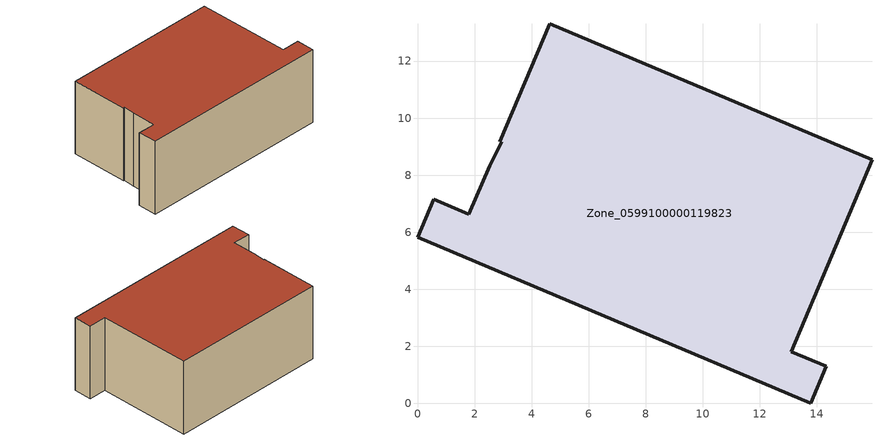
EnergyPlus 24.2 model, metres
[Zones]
Zone_0599100000119823
 floor ground (C_G): 15.94,8.54 13.1,1.81 14.34,1.29 13.8,0 0,5.83 0.56,7.16 1.8,6.63 2.53,8.33 2.96,9.18 2.88,9.16 4.64,13.31 z0
 wall outside (C_F): 0,5.83 13.8,0 14.34,1.29 13.1,1.81 15.94,8.54 4.64,13.31 2.88,9.16 2.96,9.18 2.53,8.33 1.8,6.63 0.56,7.16 0,5.83 z0:5.84
 roof outside (C_R): 2.88,9.16 2.96,9.18 2.53,8.33 1.8,6.63 0.56,7.16 0,5.83 13.8,0 14.34,1.29 13.1,1.81 15.94,8.54 4.64,13.31 z5.84
[BUILDING]
Pand.0599100000119823: North Axis=0; Terrain=City; Loads Convergence Tolerance Value=0.04; Temperature Convergence Tolerance Value=0.4; Solar Distribution=FullExterior; Maximum Number of Warmup Days=25; Minimum Number of Warmup Days=1
[Site:Location]
Rotterdam.The.Hague.AP_ZH_NLD Design_Conditions: Latitude=51.96; Longitude=4.45; Time Zone=1; Elevation=-4.5
[SITE:GROUNDTEMPERATURE:BUILDINGSURFACE]
18, 18, 18, 18, 18, 18, 18, 18, 18, 18, 18, 18
[MATERIAL] Thermal Absorptance=0.9; Solar Absorptance=0.7; Visible Absorptance=0.7
Name | Roughness | Thickness | Conductivity | Density | Specific Heat
G.TI.1992-2005 | MediumSmooth | 0.15 | 0.06 | 540 | 1210
F.TI.1992-2005 | Rough | 0.3 | 0.12 | 1920 | 840
R.TI.1992-2005 | MediumRough | 0.2 | 0.08 | 1500 | 1000
[CONSTRUCTION]
C_G: G.TI.1992-2005
C_F: F.TI.1992-2005
C_R: R.TI.1992-2005
[ZONE]
Zone_0599100000119823: Type=1; Multiplier=1; Ceiling Height=Autocalculate; Volume=Autocalculate; Floor Area=autocalculate; Part of Total Floor Area=Yes
[ZONEINFILTRATION:DESIGNFLOWRATE]
Infil_Zone_0599100000119823: Zone or ZoneList or Space or SpaceList=Zone_0599100000119823; Schedule=AlwaysOn; Design Flow Rate Calculation Method=Flow/Area; Flow Rate per Floor Area=0.0015; Constant Term Coefficient=1; Temperature Term Coefficient=0; Velocity Term Coefficient=0; Velocity Squared Term Coefficient=0
[HVACTEMPLATE:ZONE:IDEALLOADSAIRSYSTEM]
Zone_0599100000119823: Maximum Heating Supply Air Temperature=50; Minimum Cooling Supply Air Temperature=13; Maximum Heating Supply Air Humidity Ratio=0.0156; Minimum Cooling Supply Air Humidity Ratio=0.0077; Heating Limit=NoLimit; Cooling Limit=NoLimit; Dehumidification Control Type=ConstantSensibleHeatRatio; Cooling Sensible Heat Ratio=0.7; Dehumidification Setpoint=60; Humidification Control Type=None; Humidification Setpoint=30; Outdoor Air Method=None; Outdoor Air Flow Rate per Person=0.00944; Outdoor Air Flow Rate per Zone Floor Area=0; Outdoor Air Flow Rate per Zone=0; Demand Controlled Ventilation Type=None; Outdoor Air Economizer Type=NoEconomizer; Heat Recovery Type=None; Sensible Heat Recovery Effectiveness=0.7; Latent Heat Recovery Effectiveness=0.65
[ZONECONTROL:THERMOSTAT]
ThermostatControl_Zone_0599100000119823: Zone or ZoneList=Zone_0599100000119823; Control Type Schedule=DualSetpointControlType; Control 1=Thermostat_Zone_0599100000119823; Temperature Difference Between Cutout And Setpoint=0
[THERMOSTATSETPOINT:DUALSETPOINT]
Thermostat_Zone_0599100000119823: Heating Setpoint Temperature Schedule=HeatingSetpoint_Zone_0599100000119823; Cooling Setpoint Temperature Schedule=CoolingSetpoint_Zone_0599100000119823
[SCHEDULE:COMPACT]
HeatingSetpoint_Zone_0599100000119823: Through: 12/31, For: AllDays, Until: 24:00, 21
CoolingSetpoint_Zone_0599100000119823: Through: 12/31, For: AllDays, Until: 24:00, 24
DualSetpointControlType: Through: 12/31, For: AllDays, Until: 24:00, 4
AlwaysOn: Through: 12/31, For: AllDays, Until: 24:00, 1
